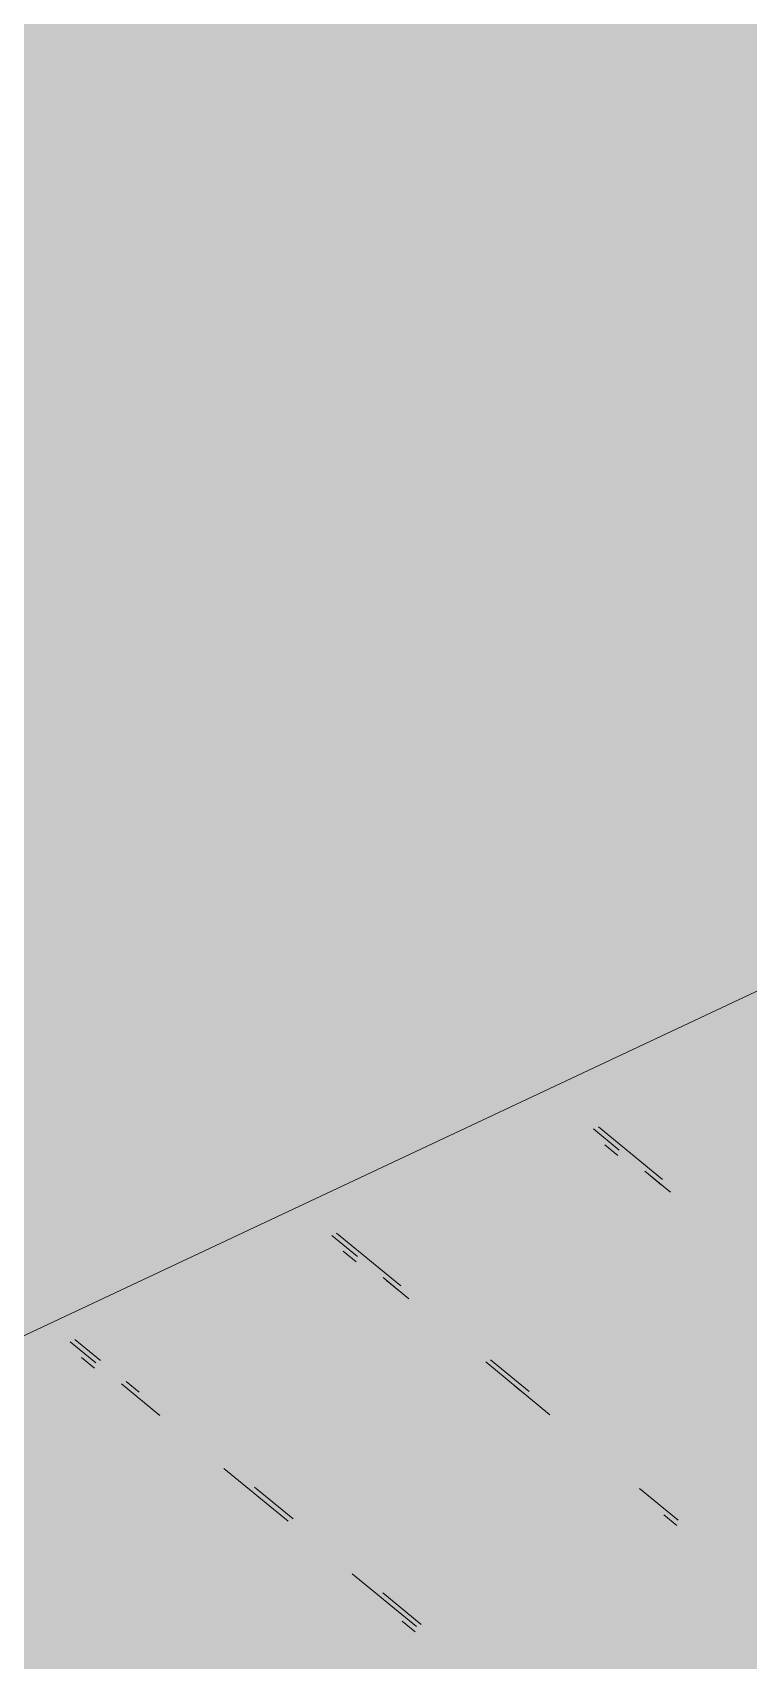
# Model space of a CAD drawing. Header units: millimetres. Extents: x 5 to 1315, y 5 to 292.
# Drawn here: x 1189.677 to 1191.506, y 91.334 to 95.489 of the extents above; entities that cross this region are included whole.
import ezdxf

# ---------------------------------------------------------------- set-up
doc = ezdxf.new("R2010")
doc.units = ezdxf.units.MM
doc.layers.add('EXISTING', color=7, linetype='Continuous')
doc.layers.add('IMAGES', color=7, linetype='Continuous')

# ---------------------------------------------------------------- blocks, each defined once
blk = doc.blocks.new('SHEET_03')
at = {"layer": 'EXISTING', "color": 250, "lineweight": 9}
for p, q in [((288.4794, 91.6112), (292.2551, 93.3838)), ((291.1097, 92.6902), (291.1753, 92.6363)), ((291.286, 92.5614), (291.1222, 92.696)), ((291.1719, 92.6229), (291.1391, 92.6498)), ((291.2408, 92.5824), (291.3063, 92.5286)), ((291.2826, 92.5479), (291.2499, 92.5749)), ((290.4413, 92.4186), (290.5068, 92.3648)), ((290.6176, 92.2898), (290.4537, 92.4245)), ((290.5034, 92.3514), (290.4706, 92.3783)), ((290.5723, 92.3109), (290.6378, 92.2571)), ((290.6142, 92.2764), (290.5814, 92.3034)), ((289.7728, 92.1471), (289.8383, 92.0933)), ((289.8508, 92.0991), (289.7853, 92.153)), ((289.8349, 92.0799), (289.8022, 92.1068)), ((290.8344, 92.0955), (290.9982, 91.9608)), ((290.9452, 92.0205), (290.8469, 92.1013)), ((289.9038, 92.0394), (290.0021, 91.9586)), ((289.9491, 92.0183), (289.9163, 92.0453)), ((290.9418, 92.0071), (290.909, 92.034)), ((290.1659, 91.8239), (290.3298, 91.6893)), ((290.3422, 91.6951), (290.244, 91.7759)), ((291.2276, 91.7723), (291.3259, 91.6915)), ((291.3225, 91.678), (291.2897, 91.705)), ((290.4936, 91.5546), (290.6574, 91.4199)), ((290.6699, 91.4258), (290.5716, 91.5066)), ((290.654, 91.4065), (290.6212, 91.4335))]:
    blk.add_line(p, q, dxfattribs=at)
at = {"layer": 'IMAGES', "color": 7}
for points in [[(289.3345, 95.4359), (296.3691, 95.4359), (289.3345, 95.5323), (296.3691, 95.5323)], [(289.0455, 95.3395), (296.08, 95.3395), (289.0455, 95.4359), (296.08, 95.4359)], [(288.9491, 95.2431), (295.8873, 95.2431), (288.9491, 95.3395), (295.8873, 95.3395)], [(288.9491, 95.1467), (295.5982, 95.1467), (288.9491, 95.2431), (295.5982, 95.2431)], [(289.1418, 95.0503), (295.4055, 95.0503), (289.1418, 95.1467), (295.4055, 95.1467)], [(289.4309, 94.9539), (295.3091, 94.9539), (289.4309, 95.0503), (295.3091, 95.0503)], [(289.5273, 94.8575), (295.02, 94.8575), (289.5273, 94.9539), (295.02, 94.9539)], [(289.6236, 94.7611), (294.8273, 94.7611), (289.6236, 94.8575), (294.8273, 94.8575)], [(289.6236, 94.6647), (294.5382, 94.6647), (289.6236, 94.7611), (294.5382, 94.7611)], [(289.6236, 94.5683), (294.4418, 94.5683), (289.6236, 94.6647), (294.4418, 94.6647)], [(289.6236, 94.4719), (294.1527, 94.4719), (289.6236, 94.5683), (294.1527, 94.5683)], [(289.6236, 94.3755), (294.0564, 94.3755), (289.6236, 94.4719), (294.0564, 94.4719)], [(289.5273, 94.2791), (293.7673, 94.2791), (289.5273, 94.3755), (293.7673, 94.3755)], [(289.2382, 94.1827), (293.5745, 94.1827), (289.2382, 94.2791), (293.5745, 94.2791)], [(289.1418, 94.0863), (293.2855, 94.0863), (289.1418, 94.1827), (293.2855, 94.1827)], [(288.8527, 93.9899), (293.1891, 93.9899), (288.8527, 94.0863), (293.1891, 94.0863)], [(288.7564, 93.8935), (292.9964, 93.8935), (288.7564, 93.9899), (292.9964, 93.9899)], [(288.3709, 93.797), (292.8036, 93.797), (288.3709, 93.8935), (292.8036, 93.8935)], [(288.2745, 93.7006), (292.6109, 93.7006), (288.2745, 93.797), (292.6109, 93.797)], [(288.1782, 93.6042), (292.2255, 93.6042), (288.1782, 93.7006), (292.2255, 93.7006)], [(285.0945, 93.5078), (292.1291, 93.5078), (285.0945, 93.6042), (292.1291, 93.6042)], [(284.9982, 93.4114), (292.0327, 93.4114), (284.9982, 93.5078), (292.0327, 93.5078)], [(284.7091, 93.315), (291.7436, 93.315), (284.7091, 93.4114), (291.7436, 93.4114)], [(284.6127, 93.2186), (291.6473, 93.2186), (284.6127, 93.315), (291.6473, 93.315)], [(284.3236, 93.1222), (291.2618, 93.1222), (284.3236, 93.2186), (291.2618, 93.2186)], [(291.2618, 93.1222), (291.4545, 93.1222), (291.2618, 93.2186), (291.4545, 93.2186)], [(291.4545, 93.0258), (291.5509, 93.0258), (291.4545, 93.2186), (291.5509, 93.2186)], [(284.1309, 93.0258), (291.0691, 93.0258), (284.1309, 93.1222), (291.0691, 93.1222)], [(291.0691, 93.0258), (291.1655, 93.0258), (291.0691, 93.1222), (291.1655, 93.1222)], [(291.1655, 93.0258), (291.3582, 93.0258), (291.1655, 93.1222), (291.3582, 93.1222)], [(291.3582, 93.0258), (291.4545, 93.0258), (291.3582, 93.1222), (291.4545, 93.1222)], [(283.9382, 92.9294), (290.8764, 92.9294), (283.9382, 93.0258), (290.8764, 93.0258)], [(290.8764, 92.9294), (290.9727, 92.9294), (290.8764, 93.0258), (290.9727, 93.0258)], [(290.9727, 92.9294), (291.0691, 92.9294), (290.9727, 93.0258), (291.0691, 93.0258)], [(291.0691, 92.9294), (291.2618, 92.9294), (291.0691, 93.0258), (291.2618, 93.0258)], [(291.2618, 92.9294), (291.3582, 92.9294), (291.2618, 93.0258), (291.3582, 93.0258)], [(291.3582, 92.9294), (291.4545, 92.9294), (291.3582, 93.0258), (291.4545, 93.0258)], [(291.4545, 92.9294), (291.5509, 92.9294), (291.4545, 93.0258), (291.5509, 93.0258)], [(283.7455, 92.833), (290.6836, 92.833), (283.7455, 92.9294), (290.6836, 92.9294)], [(290.6836, 92.833), (290.78, 92.833), (290.6836, 92.9294), (290.78, 92.9294)], [(290.78, 92.833), (290.8764, 92.833), (290.78, 92.9294), (290.8764, 92.9294)], [(290.8764, 92.833), (290.9727, 92.833), (290.8764, 92.9294), (290.9727, 92.9294)], [(290.9727, 92.833), (291.0691, 92.833), (290.9727, 92.9294), (291.0691, 92.9294)], [(291.0691, 92.833), (291.1655, 92.833), (291.0691, 92.9294), (291.1655, 92.9294)], [(291.1655, 92.833), (291.2618, 92.833), (291.1655, 92.9294), (291.2618, 92.9294)], [(291.2618, 92.833), (291.3582, 92.833), (291.2618, 92.9294), (291.3582, 92.9294)], [(291.3582, 92.833), (291.4545, 92.833), (291.3582, 92.9294), (291.4545, 92.9294)], [(291.4545, 92.833), (291.5509, 92.833), (291.4545, 92.9294), (291.5509, 92.9294)], [(283.5527, 92.7366), (290.5873, 92.7366), (283.5527, 92.833), (290.5873, 92.833)], [(290.5873, 92.7366), (290.6836, 92.7366), (290.5873, 92.833), (290.6836, 92.833)], [(290.6836, 92.7366), (290.78, 92.7366), (290.6836, 92.833), (290.78, 92.833)], [(290.78, 92.7366), (290.8764, 92.7366), (290.78, 92.833), (290.8764, 92.833)], [(290.8764, 92.7366), (290.9727, 92.7366), (290.8764, 92.833), (290.9727, 92.833)], [(290.9727, 92.7366), (291.0691, 92.7366), (290.9727, 92.833), (291.0691, 92.833)], [(291.0691, 92.7366), (291.1655, 92.7366), (291.0691, 92.833), (291.1655, 92.833)], [(291.1655, 92.7366), (291.2618, 92.7366), (291.1655, 92.833), (291.2618, 92.833)], [(291.2618, 92.7366), (291.3582, 92.7366), (291.2618, 92.833), (291.3582, 92.833)], [(291.3582, 92.7366), (291.4545, 92.7366), (291.3582, 92.833), (291.4545, 92.833)], [(291.4545, 92.7366), (291.7436, 92.7366), (291.4545, 92.833), (291.7436, 92.833)], [(283.36, 92.6402), (290.2982, 92.6402), (283.36, 92.7366), (290.2982, 92.7366)], [(290.2982, 92.6402), (290.3945, 92.6402), (290.2982, 92.7366), (290.3945, 92.7366)], [(290.3945, 92.6402), (290.4909, 92.6402), (290.3945, 92.7366), (290.4909, 92.7366)], [(290.4909, 92.6402), (290.6836, 92.6402), (290.4909, 92.7366), (290.6836, 92.7366)], [(290.6836, 92.6402), (290.78, 92.6402), (290.6836, 92.7366), (290.78, 92.7366)], [(290.78, 92.6402), (290.8764, 92.6402), (290.78, 92.7366), (290.8764, 92.7366)], [(290.8764, 92.6402), (290.9727, 92.6402), (290.8764, 92.7366), (290.9727, 92.7366)], [(290.9727, 92.6402), (291.0691, 92.6402), (290.9727, 92.7366), (291.0691, 92.7366)], [(291.0691, 92.6402), (291.2618, 92.6402), (291.0691, 92.7366), (291.2618, 92.7366)], [(291.2618, 92.6402), (291.3582, 92.6402), (291.2618, 92.7366), (291.3582, 92.7366)], [(291.3582, 92.6402), (291.84, 92.6402), (291.3582, 92.7366), (291.84, 92.7366)], [(283.0709, 92.5438), (290.1055, 92.5438), (283.0709, 92.6402), (290.1055, 92.6402)], [(290.1055, 92.5438), (290.2018, 92.5438), (290.1055, 92.6402), (290.2018, 92.6402)], [(290.2018, 92.5438), (290.2982, 92.5438), (290.2018, 92.6402), (290.2982, 92.6402)], [(290.2982, 92.5438), (290.4909, 92.5438), (290.2982, 92.6402), (290.4909, 92.6402)], [(290.4909, 92.5438), (290.5873, 92.5438), (290.4909, 92.6402), (290.5873, 92.6402)], [(290.5873, 92.5438), (290.6836, 92.5438), (290.5873, 92.6402), (290.6836, 92.6402)], [(290.6836, 92.5438), (290.78, 92.5438), (290.6836, 92.6402), (290.78, 92.6402)], [(290.78, 92.5438), (290.8764, 92.5438), (290.78, 92.6402), (290.8764, 92.6402)], [(290.8764, 92.5438), (290.9727, 92.5438), (290.8764, 92.6402), (290.9727, 92.6402)], [(290.9727, 92.5438), (291.0691, 92.5438), (290.9727, 92.6402), (291.0691, 92.6402)], [(291.0691, 92.5438), (291.1655, 92.5438), (291.0691, 92.6402), (291.1655, 92.6402)], [(291.1655, 92.5438), (291.3582, 92.5438), (291.1655, 92.6402), (291.3582, 92.6402)], [(291.3582, 92.5438), (291.4545, 92.5438), (291.3582, 92.6402), (291.4545, 92.6402)], [(291.4545, 92.5438), (291.5509, 92.5438), (291.4545, 92.6402), (291.5509, 92.6402)], [(282.8782, 92.4474), (289.9127, 92.4474), (282.8782, 92.5438), (289.9127, 92.5438)], [(289.9127, 92.4474), (290.0091, 92.4474), (289.9127, 92.5438), (290.0091, 92.5438)], [(290.0091, 92.4474), (290.1055, 92.4474), (290.0091, 92.5438), (290.1055, 92.5438)], [(290.1055, 92.4474), (290.2018, 92.4474), (290.1055, 92.5438), (290.2018, 92.5438)], [(290.2018, 92.4474), (290.2982, 92.4474), (290.2018, 92.5438), (290.2982, 92.5438)], [(290.2982, 92.4474), (290.3945, 92.4474), (290.2982, 92.5438), (290.3945, 92.5438)], [(290.3945, 92.4474), (290.4909, 92.4474), (290.3945, 92.5438), (290.4909, 92.5438)], [(290.4909, 92.4474), (290.5873, 92.4474), (290.4909, 92.5438), (290.5873, 92.5438)], [(290.5873, 92.4474), (290.6836, 92.4474), (290.5873, 92.5438), (290.6836, 92.5438)], [(290.6836, 92.4474), (290.78, 92.4474), (290.6836, 92.5438), (290.78, 92.5438)], [(290.78, 92.4474), (291.0691, 92.4474), (290.78, 92.5438), (291.0691, 92.5438)], [(291.0691, 92.4474), (291.1655, 92.4474), (291.0691, 92.5438), (291.1655, 92.5438)], [(291.1655, 92.4474), (291.2618, 92.4474), (291.1655, 92.5438), (291.2618, 92.5438)], [(291.2618, 92.4474), (291.3582, 92.4474), (291.2618, 92.5438), (291.3582, 92.5438)], [(291.3582, 92.4474), (291.4545, 92.4474), (291.3582, 92.5438), (291.4545, 92.5438)], [(291.4545, 92.4474), (291.5509, 92.4474), (291.4545, 92.5438), (291.5509, 92.5438)], [(282.6855, 92.351), (289.72, 92.351), (282.6855, 92.4474), (289.72, 92.4474)], [(289.72, 92.351), (289.9127, 92.351), (289.72, 92.4474), (289.9127, 92.4474)], [(289.9127, 92.351), (290.1055, 92.351), (289.9127, 92.4474), (290.1055, 92.4474)], [(290.1055, 92.351), (290.2018, 92.351), (290.1055, 92.4474), (290.2018, 92.4474)], [(290.2018, 92.351), (290.2982, 92.351), (290.2018, 92.4474), (290.2982, 92.4474)], [(290.2982, 92.351), (290.3945, 92.351), (290.2982, 92.4474), (290.3945, 92.4474)], [(290.3945, 92.351), (290.4909, 92.351), (290.3945, 92.4474), (290.4909, 92.4474)], [(290.4909, 92.351), (290.5873, 92.351), (290.4909, 92.4474), (290.5873, 92.4474)], [(290.5873, 92.351), (290.6836, 92.351), (290.5873, 92.4474), (290.6836, 92.4474)], [(290.6836, 92.351), (291.1655, 92.351), (290.6836, 92.4474), (291.1655, 92.4474)], [(291.1655, 92.351), (291.2618, 92.351), (291.1655, 92.4474), (291.2618, 92.4474)], [(291.2618, 92.351), (291.3582, 92.351), (291.2618, 92.4474), (291.3582, 92.4474)], [(291.3582, 92.351), (291.4545, 92.351), (291.3582, 92.4474), (291.4545, 92.4474)], [(291.4545, 92.351), (291.5509, 92.351), (291.4545, 92.4474), (291.5509, 92.4474)], [(289.6236, 92.1582), (289.72, 92.1582), (289.6236, 92.351), (289.72, 92.351)], [(289.72, 92.1582), (289.8164, 92.1582), (289.72, 92.351), (289.8164, 92.351)], [(289.8164, 92.2546), (289.9127, 92.2546), (289.8164, 92.351), (289.9127, 92.351)], [(289.9127, 92.2546), (290.0091, 92.2546), (289.9127, 92.351), (290.0091, 92.351)], [(290.0091, 92.2546), (290.1055, 92.2546), (290.0091, 92.351), (290.1055, 92.351)], [(290.1055, 92.2546), (290.2018, 92.2546), (290.1055, 92.351), (290.2018, 92.351)], [(290.2018, 92.2546), (290.2982, 92.2546), (290.2018, 92.351), (290.2982, 92.351)], [(290.2982, 92.2546), (290.3945, 92.2546), (290.2982, 92.351), (290.3945, 92.351)], [(290.3945, 92.2546), (290.4909, 92.2546), (290.3945, 92.351), (290.4909, 92.351)], [(290.4909, 92.2546), (290.6836, 92.2546), (290.4909, 92.351), (290.6836, 92.351)], [(290.6836, 92.2546), (290.8764, 92.2546), (290.6836, 92.351), (290.8764, 92.351)], [(290.8764, 92.2546), (291.4545, 92.2546), (290.8764, 92.351), (291.4545, 92.351)], [(291.4545, 92.2546), (291.5509, 92.2546), (291.4545, 92.351), (291.5509, 92.351)], [(289.8164, 92.1582), (289.9127, 92.1582), (289.8164, 92.2546), (289.9127, 92.2546)], [(289.9127, 92.1582), (290.0091, 92.1582), (289.9127, 92.2546), (290.0091, 92.2546)], [(290.0091, 92.1582), (290.1055, 92.1582), (290.0091, 92.2546), (290.1055, 92.2546)], [(290.1055, 92.1582), (290.2982, 92.1582), (290.1055, 92.2546), (290.2982, 92.2546)], [(290.2982, 92.1582), (290.4909, 92.1582), (290.2982, 92.2546), (290.4909, 92.2546)], [(290.4909, 92.1582), (290.5873, 92.1582), (290.4909, 92.2546), (290.5873, 92.2546)], [(290.5873, 92.1582), (290.6836, 92.1582), (290.5873, 92.2546), (290.6836, 92.2546)], [(290.6836, 92.1582), (290.78, 92.1582), (290.6836, 92.2546), (290.78, 92.2546)], [(290.78, 92.1582), (290.8764, 92.1582), (290.78, 92.2546), (290.8764, 92.2546)], [(290.8764, 92.1582), (290.9727, 92.1582), (290.8764, 92.2546), (290.9727, 92.2546)], [(290.9727, 92.1582), (291.4545, 92.1582), (290.9727, 92.2546), (291.4545, 92.2546)], [(291.4545, 92.1582), (291.5509, 92.1582), (291.4545, 92.2546), (291.5509, 92.2546)], [(289.6236, 92.0618), (289.72, 92.0618), (289.6236, 92.1582), (289.72, 92.1582)], [(289.72, 92.0618), (289.9127, 92.0618), (289.72, 92.1582), (289.9127, 92.1582)], [(289.9127, 92.0618), (290.0091, 92.0618), (289.9127, 92.1582), (290.0091, 92.1582)], [(290.0091, 92.0618), (290.1055, 92.0618), (290.0091, 92.1582), (290.1055, 92.1582)], [(290.1055, 92.0618), (290.5873, 92.0618), (290.1055, 92.1582), (290.5873, 92.1582)], [(290.5873, 92.0618), (290.6836, 92.0618), (290.5873, 92.1582), (290.6836, 92.1582)], [(290.6836, 92.0618), (290.78, 92.0618), (290.6836, 92.1582), (290.78, 92.1582)], [(290.78, 92.0618), (290.9727, 92.0618), (290.78, 92.1582), (290.9727, 92.1582)], [(290.9727, 92.0618), (291.0691, 92.0618), (290.9727, 92.1582), (291.0691, 92.1582)], [(291.0691, 92.0618), (291.5509, 92.0618), (291.0691, 92.1582), (291.5509, 92.1582)], [(289.6236, 91.9654), (289.72, 91.9654), (289.6236, 92.0618), (289.72, 92.0618)], [(289.72, 91.9654), (289.8164, 91.9654), (289.72, 92.0618), (289.8164, 92.0618)], [(289.8164, 91.9654), (290.0091, 91.9654), (289.8164, 92.0618), (290.0091, 92.0618)], [(290.0091, 91.9654), (290.1055, 91.9654), (290.0091, 92.0618), (290.1055, 92.0618)], [(290.1055, 91.9654), (290.2018, 91.9654), (290.1055, 92.0618), (290.2018, 92.0618)], [(290.2018, 91.9654), (290.6836, 91.9654), (290.2018, 92.0618), (290.6836, 92.0618)], [(290.6836, 91.9654), (290.78, 91.9654), (290.6836, 92.0618), (290.78, 92.0618)], [(290.78, 91.9654), (290.8764, 91.9654), (290.78, 92.0618), (290.8764, 92.0618)], [(290.8764, 91.9654), (291.0691, 91.9654), (290.8764, 92.0618), (291.0691, 92.0618)], [(291.0691, 91.9654), (291.1655, 91.9654), (291.0691, 92.0618), (291.1655, 92.0618)], [(291.1655, 91.9654), (291.7436, 91.9654), (291.1655, 92.0618), (291.7436, 92.0618)], [(289.6236, 91.869), (289.8164, 91.869), (289.6236, 91.9654), (289.8164, 91.9654)], [(289.8164, 91.869), (289.9127, 91.869), (289.8164, 91.9654), (289.9127, 91.9654)], [(289.9127, 91.869), (290.2018, 91.869), (289.9127, 91.9654), (290.2018, 91.9654)], [(290.2018, 91.869), (290.78, 91.869), (290.2018, 91.9654), (290.78, 91.9654)], [(290.78, 91.869), (290.8764, 91.869), (290.78, 91.9654), (290.8764, 91.9654)], [(290.8764, 91.869), (290.9727, 91.869), (290.8764, 91.9654), (290.9727, 91.9654)], [(290.9727, 91.869), (291.0691, 91.869), (290.9727, 91.9654), (291.0691, 91.9654)], [(291.0691, 91.869), (291.1655, 91.869), (291.0691, 91.9654), (291.1655, 91.9654)], [(291.1655, 91.869), (291.2618, 91.869), (291.1655, 91.9654), (291.2618, 91.9654)], [(291.2618, 91.869), (291.7436, 91.869), (291.2618, 91.9654), (291.7436, 91.9654)], [(289.4309, 91.7726), (289.9127, 91.7726), (289.4309, 91.869), (289.9127, 91.869)], [(289.9127, 91.7726), (290.0091, 91.7726), (289.9127, 91.869), (290.0091, 91.869)], [(290.0091, 91.7726), (290.1055, 91.7726), (290.0091, 91.869), (290.1055, 91.869)], [(290.1055, 91.7726), (290.2982, 91.7726), (290.1055, 91.869), (290.2982, 91.869)], [(290.2982, 91.7726), (290.3945, 91.7726), (290.2982, 91.869), (290.3945, 91.869)], [(290.3945, 91.7726), (290.9727, 91.7726), (290.3945, 91.869), (290.9727, 91.869)], [(290.9727, 91.7726), (291.0691, 91.7726), (290.9727, 91.869), (291.0691, 91.869)], [(291.0691, 91.7726), (291.2618, 91.7726), (291.0691, 91.869), (291.2618, 91.869)], [(291.2618, 91.7726), (291.3582, 91.7726), (291.2618, 91.869), (291.3582, 91.869)], [(291.3582, 91.7726), (291.4545, 91.7726), (291.3582, 91.869), (291.4545, 91.869)], [(291.4545, 91.7726), (291.9364, 91.7726), (291.4545, 91.869), (291.9364, 91.869)], [(289.5273, 91.6762), (290.2018, 91.6762), (289.5273, 91.7726), (290.2018, 91.7726)], [(290.2018, 91.6762), (290.3945, 91.6762), (290.2018, 91.7726), (290.3945, 91.7726)], [(290.3945, 91.6762), (291.0691, 91.6762), (290.3945, 91.7726), (291.0691, 91.7726)], [(291.0691, 91.6762), (291.1655, 91.6762), (291.0691, 91.7726), (291.1655, 91.7726)], [(291.1655, 91.6762), (291.3582, 91.6762), (291.1655, 91.7726), (291.3582, 91.7726)], [(291.3582, 91.6762), (291.4545, 91.6762), (291.3582, 91.7726), (291.4545, 91.7726)], [(291.4545, 91.6762), (291.5509, 91.6762), (291.4545, 91.7726), (291.5509, 91.7726)], [(289.6236, 91.5798), (290.1055, 91.5798), (289.6236, 91.6762), (290.1055, 91.6762)], [(290.1055, 91.5798), (290.2018, 91.5798), (290.1055, 91.6762), (290.2018, 91.6762)], [(290.2018, 91.5798), (290.2982, 91.5798), (290.2018, 91.6762), (290.2982, 91.6762)], [(290.2982, 91.5798), (290.4909, 91.5798), (290.2982, 91.6762), (290.4909, 91.6762)], [(290.4909, 91.5798), (290.5873, 91.5798), (290.4909, 91.6762), (290.5873, 91.6762)], [(290.5873, 91.5798), (290.6836, 91.5798), (290.5873, 91.6762), (290.6836, 91.6762)], [(290.6836, 91.5798), (291.1655, 91.5798), (290.6836, 91.6762), (291.1655, 91.6762)], [(291.1655, 91.5798), (291.2618, 91.5798), (291.1655, 91.6762), (291.2618, 91.6762)], [(291.2618, 91.5798), (291.3582, 91.5798), (291.2618, 91.6762), (291.3582, 91.6762)], [(291.3582, 91.5798), (291.4545, 91.5798), (291.3582, 91.6762), (291.4545, 91.6762)], [(291.4545, 91.5798), (291.5509, 91.5798), (291.4545, 91.6762), (291.5509, 91.6762)], [(289.6236, 91.4834), (289.72, 91.4834), (289.6236, 91.5798), (289.72, 91.5798)], [(289.72, 91.4834), (289.8164, 91.4834), (289.72, 91.5798), (289.8164, 91.5798)], [(289.8164, 91.4834), (290.2982, 91.4834), (289.8164, 91.5798), (290.2982, 91.5798)], [(290.2982, 91.4834), (290.3945, 91.4834), (290.2982, 91.5798), (290.3945, 91.5798)], [(290.3945, 91.4834), (290.4909, 91.4834), (290.3945, 91.5798), (290.4909, 91.5798)], [(290.4909, 91.4834), (290.5873, 91.4834), (290.4909, 91.5798), (290.5873, 91.5798)], [(290.5873, 91.4834), (290.6836, 91.4834), (290.5873, 91.5798), (290.6836, 91.5798)], [(290.6836, 91.4834), (290.78, 91.4834), (290.6836, 91.5798), (290.78, 91.5798)], [(290.78, 91.4834), (291.2618, 91.4834), (290.78, 91.5798), (291.2618, 91.5798)], [(291.2618, 91.4834), (291.3582, 91.4834), (291.2618, 91.5798), (291.3582, 91.5798)], [(291.3582, 91.4834), (291.4545, 91.4834), (291.3582, 91.5798), (291.4545, 91.5798)], [(291.4545, 91.4834), (291.5509, 91.4834), (291.4545, 91.5798), (291.5509, 91.5798)], [(289.5273, 91.387), (289.72, 91.387), (289.5273, 91.4834), (289.72, 91.4834)], [(289.72, 91.387), (289.8164, 91.387), (289.72, 91.4834), (289.8164, 91.4834)], [(289.8164, 91.387), (289.9127, 91.387), (289.8164, 91.4834), (289.9127, 91.4834)], [(289.9127, 91.387), (290.3945, 91.387), (289.9127, 91.4834), (290.3945, 91.4834)], [(290.3945, 91.387), (290.4909, 91.387), (290.3945, 91.4834), (290.4909, 91.4834)], [(290.4909, 91.387), (290.5873, 91.387), (290.4909, 91.4834), (290.5873, 91.4834)], [(290.5873, 91.387), (290.6836, 91.387), (290.5873, 91.4834), (290.6836, 91.4834)], [(290.6836, 91.387), (290.78, 91.387), (290.6836, 91.4834), (290.78, 91.4834)], [(290.78, 91.387), (290.8764, 91.387), (290.78, 91.4834), (290.8764, 91.4834)], [(290.8764, 91.387), (291.3582, 91.387), (290.8764, 91.4834), (291.3582, 91.4834)], [(291.3582, 91.387), (291.4545, 91.387), (291.3582, 91.4834), (291.4545, 91.4834)], [(291.4545, 91.387), (291.5509, 91.387), (291.4545, 91.4834), (291.5509, 91.4834)], [(289.6236, 91.2906), (289.72, 91.2906), (289.6236, 91.387), (289.72, 91.387)], [(289.72, 91.2906), (289.9127, 91.2906), (289.72, 91.387), (289.9127, 91.387)], [(289.9127, 91.2906), (290.0091, 91.2906), (289.9127, 91.387), (290.0091, 91.387)], [(290.0091, 91.2906), (290.4909, 91.2906), (290.0091, 91.387), (290.4909, 91.387)], [(290.4909, 91.2906), (290.5873, 91.2906), (290.4909, 91.387), (290.5873, 91.387)], [(290.5873, 91.2906), (290.6836, 91.2906), (290.5873, 91.387), (290.6836, 91.387)], [(290.6836, 91.2906), (290.78, 91.2906), (290.6836, 91.387), (290.78, 91.387)], [(290.78, 91.2906), (290.8764, 91.2906), (290.78, 91.387), (290.8764, 91.387)], [(290.8764, 91.2906), (290.9727, 91.2906), (290.8764, 91.387), (290.9727, 91.387)], [(290.9727, 91.2906), (291.0691, 91.2906), (290.9727, 91.387), (291.0691, 91.387)], [(291.0691, 91.2906), (291.4545, 91.2906), (291.0691, 91.387), (291.4545, 91.387)], [(291.4545, 91.2906), (291.5509, 91.2906), (291.4545, 91.387), (291.5509, 91.387)]]:
    blk.add_solid(points, dxfattribs=at)

msp = doc.modelspace()

# ---------------------------------------------------------------- block references
msp.add_blockref('SHEET_03', (900, 0))

doc.saveas('drawing.dxf')
